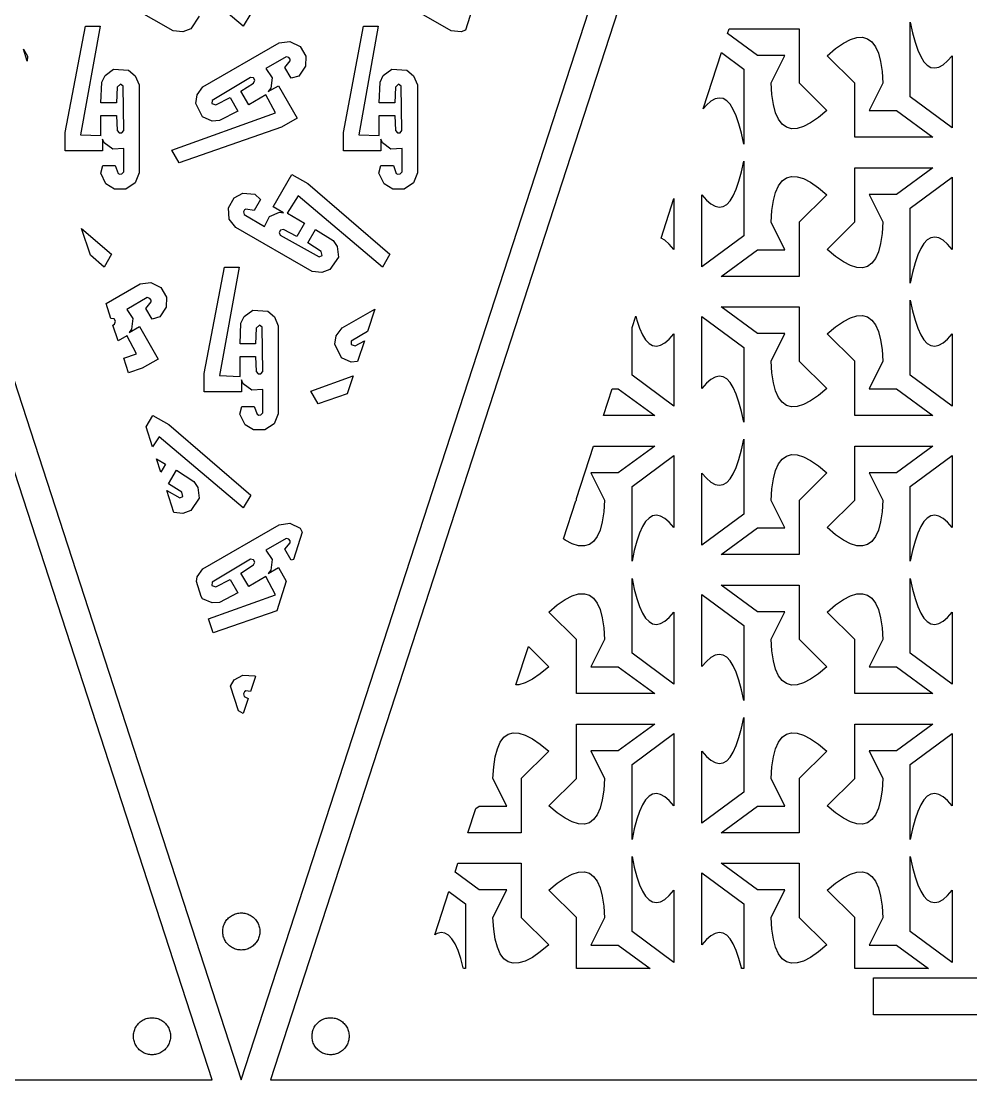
# Model space of a CAD drawing. Header units: metres. Extents: x 20 to 1108, y 20 to 485.
# Drawn here: x 696.5 to 798.9, y 253.8 to 368 of the extents above; entities that cross this region are included whole.
import ezdxf

# ---------------------------------------------------------------- set-up
doc = ezdxf.new("R2010")
doc.units = ezdxf.units.M

msp = doc.modelspace()

# ---------------------------------------------------------------- linework, layer by layer
for p, q in [((717.081, 253.826), (642.081, 484.652)), ((645.235, 484.652), (720.235, 253.826)), ((720.235, 253.826), (795.235, 484.652)), ((798.389, 484.652), (723.389, 253.826)), ((720.455, 367.464), (711.374, 375.148)), ((712.873, 366.971), (704.652, 371.717)), ((742.873, 366.971), (734.652, 371.717)), ((745.358, 369.98), (744.4, 367.031)), ((721.248, 368.837), (720.455, 367.464)), ((715.703, 368.528), (714.799, 367.179)), ((792.373, 359.835), (792.373, 367.904)), ((792.373, 367.904), (792.612, 366.753)), ((701.24, 355.989), (703.425, 367.456)), ((705.01, 367.456), (702.898, 355.75)), ((703.425, 367.456), (705.01, 367.456)), ((713.927, 366.859), (712.873, 366.971)), ((714.799, 367.179), (713.927, 366.859)), ((731.24, 355.989), (733.425, 367.456)), ((735.01, 367.456), (732.898, 355.75)), ((733.425, 367.456), (735.01, 367.456)), ((743.927, 366.859), (742.873, 366.971)), ((744.4, 367.031), (743.927, 366.859)), ((772.67, 366.661), (772.837, 367.177)), ((775.89, 364.301), (772.67, 366.661)), ((772.837, 367.177), (780.403, 367.177)), ((780.403, 367.177), (780.403, 361.337)), ((792.612, 366.753), (792.882, 365.734)), ((716.102, 360.899), (724.323, 365.645)), ((724.323, 365.645), (725.475, 365.811)), ((725.475, 365.811), (726.568, 365.271)), ((784.311, 365.035), (785.154, 365.616)), ((785.154, 365.616), (785.923, 366.013)), ((785.923, 366.013), (786.613, 366.226)), ((786.613, 366.226), (787.228, 366.255)), ((787.228, 366.255), (787.767, 366.101)), ((787.767, 366.101), (788.23, 365.762)), ((788.23, 365.762), (788.617, 365.241)), ((792.882, 365.734), (793.175, 364.871)), ((696.737, 364.979), (697.18, 364.211)), ((697.162, 363.672), (696.737, 364.979)), ((697.18, 364.211), (697.162, 363.672)), ((726.568, 365.271), (727.18, 364.211)), ((727.18, 364.211), (727.142, 363.134)), ((770.03, 358.538), (772, 364.602)), ((772, 364.602), (774.406, 362.818)), ((778.854, 364.301), (775.89, 364.301)), ((777.372, 361.338), (778.854, 364.301)), ((783.394, 364.274), (784.311, 365.035)), ((786.376, 361.316), (783.394, 364.274)), ((788.617, 365.241), (788.929, 364.534)), ((788.929, 364.534), (789.164, 363.646)), ((793.175, 364.871), (793.492, 364.168)), ((796.382, 363.701), (796.884, 364.266)), ((796.884, 364.266), (796.884, 356.491)), ((725.077, 364.159), (722.894, 362.9)), ((724.941, 363.006), (725.513, 363.701)), ((725.368, 364.081), (725.077, 364.159)), ((725.516, 363.901), (725.368, 364.081)), ((725.513, 363.701), (725.516, 363.901)), ((727.142, 363.134), (726.445, 362.077)), ((789.164, 363.646), (789.323, 362.571)), ((793.492, 364.168), (793.833, 363.624)), ((793.833, 363.624), (794.198, 363.239)), ((794.198, 363.239), (794.588, 363.012)), ((795.437, 363.038), (795.898, 363.29)), ((795.898, 363.29), (796.382, 363.701)), ((705.201, 361.426), (705.55, 362.122)), ((705.55, 362.122), (706.465, 362.809)), ((706.465, 362.809), (708.086, 362.7)), ((708.086, 362.7), (708.8, 362.106)), ((708.8, 362.106), (709.23, 361.138)), ((721.219, 361.93), (717.101, 359.457)), ((721.535, 361.874), (721.219, 361.93)), ((722.894, 362.9), (723.551, 361.903)), ((725.614, 361.839), (724.941, 363.006)), ((726.445, 362.077), (725.614, 361.839)), ((735.201, 361.426), (735.55, 362.122)), ((735.55, 362.122), (736.465, 362.809)), ((736.465, 362.809), (738.086, 362.7)), ((738.086, 362.7), (738.8, 362.106)), ((738.8, 362.106), (739.23, 361.138)), ((774.406, 362.818), (774.406, 354.748)), ((789.323, 362.571), (789.407, 361.315)), ((794.588, 363.012), (795, 362.946)), ((795, 362.946), (795.437, 363.038)), ((705.103, 359.181), (705.201, 361.426)), ((706.858, 360.887), (706.783, 359.181)), ((707.199, 361.194), (706.858, 360.887)), ((707.482, 360.992), (707.199, 361.194)), ((707.564, 356.191), (707.482, 360.992)), ((709.23, 361.138), (709.23, 351.645)), ((715.478, 360.041), (716.102, 360.899)), ((720.194, 360.435), (721.57, 361.316)), ((721.682, 361.619), (721.535, 361.874)), ((721.57, 361.316), (721.682, 361.619)), ((723.145, 360.399), (724.246, 361.033)), ((723.551, 361.903), (723.413, 360.754)), ((724.246, 361.033), (726.263, 357.539)), ((735.103, 359.181), (735.201, 361.426)), ((736.858, 360.887), (736.783, 359.181)), ((737.199, 361.194), (736.858, 360.887)), ((737.482, 360.992), (737.199, 361.194)), ((737.564, 356.191), (737.482, 360.992)), ((739.23, 361.138), (739.23, 351.645)), ((777.456, 360.081), (777.372, 361.338)), ((780.403, 361.337), (783.385, 358.379)), ((786.376, 355.476), (786.376, 361.316)), ((789.407, 361.315), (787.925, 358.352)), ((715.321, 359.126), (715.478, 360.041)), ((717.507, 358.97), (719.02, 359.758)), ((719.02, 359.758), (719.861, 358.305)), ((721.033, 358.981), (720.194, 360.435)), ((722.888, 360.056), (721.033, 358.981)), ((722.895, 360.065), (722.888, 360.056)), ((723.933, 358.109), (722.895, 360.065)), ((723.413, 360.754), (723.145, 360.399)), ((771.779, 359.706), (771.342, 359.614)), ((772.191, 359.641), (771.779, 359.706)), ((772.581, 359.413), (772.191, 359.641)), ((777.615, 359.007), (777.456, 360.081)), ((796.884, 356.491), (792.373, 359.835)), ((706.783, 359.181), (705.103, 359.181)), ((716.038, 357.668), (715.321, 359.126)), ((717.101, 359.457), (717.068, 359.111)), ((717.068, 359.111), (717.507, 358.97)), ((736.783, 359.181), (735.103, 359.181)), ((770.397, 358.951), (770.03, 358.538)), ((770.881, 359.362), (770.397, 358.951)), ((771.342, 359.614), (770.881, 359.362)), ((772.946, 359.028), (772.581, 359.413)), ((773.287, 358.484), (772.946, 359.028)), ((777.85, 358.118), (777.615, 359.007)), ((705.107, 355.683), (705.103, 357.825)), ((705.103, 357.825), (706.783, 357.825)), ((706.783, 357.825), (706.858, 356.194)), ((712.74, 354.084), (723.933, 358.109)), ((717.089, 357.22), (716.038, 357.668)), ((719.861, 358.305), (717.869, 357.267)), ((726.263, 357.539), (724.556, 356.554)), ((735.107, 355.683), (735.103, 357.825)), ((735.103, 357.825), (736.783, 357.825)), ((736.783, 357.825), (736.858, 356.194)), ((773.604, 357.781), (773.287, 358.484)), ((773.897, 356.919), (773.604, 357.781)), ((778.162, 357.411), (777.85, 358.118)), ((778.549, 356.891), (778.162, 357.411)), ((782.468, 357.617), (781.625, 357.036)), ((783.385, 358.379), (782.468, 357.617)), ((787.925, 358.352), (790.889, 358.352)), ((790.889, 358.352), (794.814, 355.476)), ((724.556, 356.554), (713.533, 352.711)), ((717.869, 357.267), (717.089, 357.22)), ((774.167, 355.9), (773.897, 356.919)), ((779.012, 356.552), (778.549, 356.891)), ((779.551, 356.398), (779.012, 356.552)), ((780.166, 356.427), (779.551, 356.398)), ((780.856, 356.64), (780.166, 356.427)), ((781.625, 357.036), (780.856, 356.64)), ((701.24, 354.018), (701.24, 355.989)), ((702.898, 355.75), (705.111, 355.671)), ((705.111, 355.671), (705.107, 355.683)), ((705.451, 354.877), (705.275, 355.287)), ((705.275, 355.287), (705.275, 354.018)), ((706.858, 356.194), (707.065, 355.944)), ((707.065, 355.944), (707.359, 355.944)), ((707.359, 355.944), (707.564, 356.191)), ((731.24, 354.018), (731.24, 355.989)), ((732.898, 355.75), (735.111, 355.671)), ((735.111, 355.671), (735.107, 355.683)), ((735.451, 354.877), (735.275, 355.287)), ((735.275, 355.287), (735.275, 354.018)), ((736.858, 356.194), (737.065, 355.944)), ((737.065, 355.944), (737.359, 355.944)), ((737.359, 355.944), (737.564, 356.191)), ((774.406, 354.748), (774.167, 355.9)), ((794.814, 355.476), (786.376, 355.476)), ((705.275, 354.018), (701.24, 354.018)), ((706.375, 354.185), (705.451, 354.877)), ((707.567, 354.254), (706.375, 354.185)), ((707.567, 351.735), (707.567, 354.254)), ((713.533, 352.711), (712.74, 354.084)), ((735.275, 354.018), (731.24, 354.018)), ((736.375, 354.185), (735.451, 354.877)), ((737.567, 354.254), (736.375, 354.185)), ((737.567, 351.735), (737.567, 354.254)), ((774.167, 351.753), (774.406, 352.903)), ((774.406, 352.903), (774.406, 344.835)), ((705.081, 351.591), (705.29, 352.43)), ((705.29, 352.43), (706.636, 352.43)), ((706.636, 352.43), (706.952, 351.585)), ((707.354, 351.522), (707.567, 351.735)), ((709.23, 351.645), (708.798, 350.563)), ((735.081, 351.591), (735.29, 352.43)), ((735.29, 352.43), (736.636, 352.43)), ((736.636, 352.43), (736.952, 351.585)), ((737.354, 351.522), (737.567, 351.735)), ((739.23, 351.645), (738.798, 350.563)), ((773.897, 350.733), (774.167, 351.753)), ((786.376, 346.338), (786.376, 352.177)), ((786.376, 352.177), (794.814, 352.177)), ((794.814, 352.177), (790.889, 349.302)), ((705.646, 350.458), (705.081, 351.591)), ((706.952, 351.585), (707.124, 351.483)), ((707.124, 351.483), (707.354, 351.522)), ((708.798, 350.563), (707.784, 349.888)), ((723.684, 347.974), (725.702, 351.468)), ((725.702, 351.468), (727.409, 350.483)), ((735.646, 350.458), (735.081, 351.591)), ((736.952, 351.585), (737.124, 351.483)), ((737.124, 351.483), (737.354, 351.522)), ((738.798, 350.563), (737.784, 349.888)), ((773.604, 349.871), (773.897, 350.733)), ((778.162, 350.241), (778.549, 350.763)), ((778.549, 350.763), (779.012, 351.101)), ((779.012, 351.101), (779.551, 351.255)), ((779.551, 351.255), (780.166, 351.226)), ((780.166, 351.226), (780.856, 351.013)), ((780.856, 351.013), (781.625, 350.616)), ((781.625, 350.616), (782.468, 350.035)), ((792.373, 347.818), (796.884, 351.161)), ((796.884, 351.161), (796.884, 343.388)), ((706.559, 349.888), (705.646, 350.458)), ((707.784, 349.888), (706.559, 349.888)), ((719.466, 348.927), (720.416, 349.432)), ((720.416, 349.432), (721.679, 349.356)), ((727.409, 350.483), (736.248, 342.857)), ((736.559, 349.888), (735.646, 350.458)), ((737.784, 349.888), (736.559, 349.888)), ((773.287, 349.168), (773.604, 349.871)), ((777.615, 348.646), (777.85, 349.535)), ((777.85, 349.535), (778.162, 350.241)), ((782.468, 350.035), (783.385, 349.273)), ((718.853, 347.866), (719.466, 348.927)), ((722.301, 348.754), (721.629, 347.589)), ((721.679, 349.356), (722.301, 348.754)), ((726.374, 349.166), (725.198, 347.288)), ((735.455, 341.484), (726.374, 349.166)), ((765.495, 344.582), (766.884, 348.854)), ((766.884, 348.854), (766.884, 343.388)), ((769.895, 349.265), (770.397, 348.702)), ((769.895, 341.491), (769.895, 349.265)), ((770.397, 348.702), (770.881, 348.29)), ((770.881, 348.29), (771.342, 348.039)), ((772.191, 348.013), (772.581, 348.238)), ((772.581, 348.238), (772.946, 348.624)), ((772.946, 348.624), (773.287, 349.168)), ((777.456, 347.571), (777.615, 348.646)), ((783.385, 349.273), (780.403, 346.315)), ((790.889, 349.302), (787.925, 349.302)), ((787.925, 349.302), (789.407, 346.339)), ((718.932, 346.651), (718.853, 347.866)), ((720.565, 347.641), (720.483, 347.42)), ((720.483, 347.42), (720.561, 347.13)), ((720.561, 347.13), (722.745, 345.87)), ((720.74, 347.737), (720.565, 347.641)), ((721.629, 347.589), (720.74, 347.737)), ((723.279, 346.938), (724.341, 347.391)), ((724.785, 347.338), (723.684, 347.974)), ((724.341, 347.391), (724.785, 347.338)), ((725.198, 347.288), (725.211, 347.286)), ((725.211, 347.286), (727.068, 346.219)), ((771.342, 348.039), (771.779, 347.945)), ((771.779, 347.945), (772.191, 348.013)), ((777.372, 346.314), (777.456, 347.571)), ((792.373, 339.749), (792.373, 347.818)), ((719.652, 345.736), (718.932, 346.651)), ((722.745, 345.87), (723.279, 346.938)), ((727.068, 346.219), (726.228, 344.764)), ((778.854, 343.351), (777.372, 346.314)), ((780.403, 346.315), (780.403, 340.476)), ((783.394, 343.38), (786.376, 346.338)), ((789.407, 346.339), (789.323, 345.081)), ((703.961, 342.748), (703.02, 345.642)), ((703.02, 345.642), (706.248, 342.857)), ((727.873, 340.989), (719.652, 345.736)), ((724.459, 345.46), (724.311, 345.205)), ((724.311, 345.205), (724.422, 344.904)), ((724.422, 344.904), (728.621, 342.574)), ((724.778, 345.516), (724.459, 345.46)), ((726.228, 344.764), (724.778, 345.516)), ((727.402, 344.086), (728.241, 345.539)), ((728.241, 345.539), (730.136, 344.333)), ((774.406, 344.835), (769.895, 341.491)), ((789.323, 345.081), (789.164, 344.007)), ((728.842, 343.169), (727.402, 344.086)), ((730.136, 344.333), (730.566, 343.685)), ((730.566, 343.685), (730.703, 342.547)), ((765.898, 344.362), (765.495, 344.582)), ((766.382, 343.95), (765.898, 344.362)), ((766.884, 343.388), (766.382, 343.95)), ((789.164, 344.007), (788.929, 343.117)), ((793.833, 344.028), (793.492, 343.484)), ((794.198, 344.414), (793.833, 344.028)), ((794.588, 344.64), (794.198, 344.414)), ((795, 344.707), (794.588, 344.64)), ((795.437, 344.613), (795, 344.707)), ((795.898, 344.362), (795.437, 344.613)), ((796.382, 343.95), (795.898, 344.362)), ((796.884, 343.388), (796.382, 343.95)), ((705.455, 341.484), (703.961, 342.748)), ((706.248, 342.857), (705.455, 341.484)), ((728.621, 342.574), (728.939, 342.719)), ((728.939, 342.719), (728.842, 343.169)), ((730.703, 342.547), (729.799, 341.197)), ((736.248, 342.857), (735.455, 341.484)), ((771.965, 340.476), (775.89, 343.351)), ((775.89, 343.351), (778.854, 343.351)), ((784.311, 342.617), (783.394, 343.38)), ((785.154, 342.036), (784.311, 342.617)), ((788.929, 343.117), (788.617, 342.411)), ((793.175, 342.781), (792.882, 341.92)), ((793.492, 343.484), (793.175, 342.781)), ((716.24, 330.009), (718.425, 341.476)), ((720.01, 341.476), (717.898, 329.77)), ((718.425, 341.476), (720.01, 341.476)), ((785.923, 341.64), (785.154, 342.036)), ((786.613, 341.427), (785.923, 341.64)), ((787.228, 341.398), (786.613, 341.427)), ((787.767, 341.552), (787.228, 341.398)), ((788.23, 341.89), (787.767, 341.552)), ((788.617, 342.411), (788.23, 341.89)), ((792.882, 341.92), (792.612, 340.9)), ((728.927, 340.877), (727.873, 340.989)), ((729.799, 341.197), (728.927, 340.877)), ((780.403, 340.476), (771.965, 340.476)), ((792.612, 340.9), (792.373, 339.749)), ((705.651, 337.543), (709.323, 339.663)), ((709.323, 339.663), (710.475, 339.83)), ((710.475, 339.83), (711.568, 339.289)), ((711.568, 339.289), (712.18, 338.231)), ((710.077, 338.179), (707.894, 336.918)), ((710.368, 338.101), (710.077, 338.179)), ((710.516, 337.919), (710.368, 338.101)), ((712.18, 338.231), (712.142, 337.153)), ((706.177, 335.924), (705.651, 337.543)), ((707.894, 336.918), (708.551, 335.922)), ((709.941, 337.026), (710.513, 337.721)), ((710.614, 335.86), (709.941, 337.026)), ((710.513, 337.721), (710.516, 337.919)), ((712.142, 337.153), (711.445, 336.097)), ((720.55, 336.142), (721.465, 336.827)), ((721.465, 336.827), (723.086, 336.72)), ((731.102, 334.917), (734.627, 336.952)), ((734.627, 336.952), (733.836, 334.518)), ((775.89, 334.302), (771.965, 337.177)), ((771.965, 337.177), (780.403, 337.177)), ((780.403, 337.177), (780.403, 331.338)), ((792.373, 329.835), (792.373, 337.904)), ((792.373, 337.904), (792.612, 336.753)), ((706.219, 335.948), (706.177, 335.924)), ((706.535, 335.894), (706.219, 335.948)), ((706.682, 335.639), (706.535, 335.894)), ((708.551, 335.922), (708.413, 334.774)), ((711.445, 336.097), (710.614, 335.86)), ((720.201, 335.444), (720.55, 336.142)), ((723.086, 336.72), (723.8, 336.124)), ((723.8, 336.124), (724.23, 335.156)), ((762.373, 334.971), (762.764, 336.177)), ((762.764, 336.177), (762.882, 335.734)), ((762.882, 335.734), (763.175, 334.871)), ((769.895, 328.388), (769.895, 336.161)), ((769.895, 336.161), (774.406, 332.818)), ((785.154, 335.616), (785.923, 336.013)), ((785.923, 336.013), (786.613, 336.226)), ((786.613, 336.226), (787.228, 336.255)), ((787.228, 336.255), (787.767, 336.101)), ((787.767, 336.101), (788.23, 335.763)), ((788.23, 335.763), (788.617, 335.241)), ((792.612, 336.753), (792.882, 335.734)), ((792.882, 335.734), (793.175, 334.871)), ((706.403, 335.229), (706.57, 335.334)), ((706.954, 333.533), (706.403, 335.229)), ((706.57, 335.334), (706.682, 335.639)), ((708.145, 334.417), (709.246, 335.053)), ((708.413, 334.774), (708.145, 334.417)), ((709.246, 335.053), (711.263, 331.559)), ((720.103, 333.199), (720.201, 335.444)), ((721.858, 334.905), (721.783, 333.199)), ((722.199, 335.214), (721.858, 334.905)), ((722.482, 335.012), (722.199, 335.214)), ((722.564, 330.209), (722.482, 335.012)), ((724.23, 335.156), (724.23, 325.663)), ((730.478, 334.061), (731.102, 334.917)), ((733.836, 334.518), (732.101, 333.477)), ((762.373, 329.835), (762.373, 334.971)), ((763.175, 334.871), (763.492, 334.168)), ((783.394, 334.273), (784.311, 335.035)), ((784.311, 335.035), (785.154, 335.616)), ((788.617, 335.241), (788.929, 334.535)), ((788.929, 334.535), (789.164, 333.645)), ((793.175, 334.871), (793.492, 334.168)), ((707.888, 334.074), (706.954, 333.533)), ((707.895, 334.083), (707.888, 334.074)), ((708.933, 332.127), (707.895, 334.083)), ((730.32, 333.146), (730.478, 334.061)), ((732.101, 333.477), (732.068, 333.129)), ((732.507, 332.988), (733.509, 333.51)), ((733.509, 333.51), (732.784, 331.28)), ((763.492, 334.168), (763.833, 333.624)), ((763.833, 333.624), (764.198, 333.238)), ((765.898, 333.29), (766.382, 333.701)), ((766.382, 333.701), (766.884, 334.265)), ((766.884, 334.265), (766.884, 326.491)), ((778.854, 334.302), (775.89, 334.302)), ((777.372, 331.339), (778.854, 334.302)), ((786.376, 331.315), (783.394, 334.273)), ((789.164, 333.645), (789.323, 332.571)), ((793.492, 334.168), (793.833, 333.624)), ((793.833, 333.624), (794.198, 333.238)), ((795.898, 333.29), (796.382, 333.701)), ((796.382, 333.701), (796.884, 334.265)), ((796.884, 334.265), (796.884, 326.491)), ((721.783, 333.199), (720.103, 333.199)), ((731.038, 331.688), (730.32, 333.146)), ((732.068, 333.129), (732.507, 332.988)), ((764.198, 333.238), (764.588, 333.013)), ((764.588, 333.013), (765, 332.945)), ((765, 332.945), (765.437, 333.039)), ((765.437, 333.039), (765.898, 333.29)), ((774.406, 332.818), (774.406, 324.748)), ((789.323, 332.571), (789.407, 331.314)), ((794.198, 333.238), (794.588, 333.013)), ((794.588, 333.013), (795, 332.945)), ((795, 332.945), (795.437, 333.039)), ((795.437, 333.039), (795.898, 333.29)), ((707.57, 331.638), (708.933, 332.127)), ((708.083, 330.06), (707.57, 331.638)), ((711.263, 331.559), (709.555, 330.572)), ((720.107, 329.701), (720.103, 331.845)), ((720.103, 331.845), (721.783, 331.845)), ((721.783, 331.845), (721.858, 330.212)), ((732.089, 331.238), (731.038, 331.688)), ((732.784, 331.28), (732.089, 331.238)), ((777.456, 330.081), (777.372, 331.339)), ((780.403, 331.338), (783.385, 328.38)), ((786.376, 325.476), (786.376, 331.315)), ((789.407, 331.314), (787.925, 328.351)), ((709.555, 330.572), (708.083, 330.06)), ((716.24, 328.036), (716.24, 330.009)), ((721.858, 330.212), (722.065, 329.963)), ((722.065, 329.963), (722.359, 329.963)), ((722.359, 329.963), (722.564, 330.209)), ((777.615, 329.008), (777.456, 330.081)), ((717.898, 329.77), (720.111, 329.691)), ((720.111, 329.691), (720.107, 329.701)), ((720.451, 328.897), (720.275, 329.308)), ((720.275, 329.308), (720.275, 328.036)), ((721.375, 328.203), (720.451, 328.897)), ((727.74, 328.105), (732.282, 329.736)), ((732.282, 329.736), (731.66, 327.82)), ((766.884, 326.491), (762.373, 329.835)), ((770.397, 328.951), (769.895, 328.388)), ((770.881, 329.362), (770.397, 328.951)), ((771.342, 329.613), (770.881, 329.362)), ((771.779, 329.707), (771.342, 329.613)), ((772.191, 329.64), (771.779, 329.707)), ((772.581, 329.414), (772.191, 329.64)), ((772.946, 329.028), (772.581, 329.414)), ((773.287, 328.484), (772.946, 329.028)), ((777.85, 328.117), (777.615, 329.008)), ((796.884, 326.491), (792.373, 329.835)), ((720.275, 328.036), (716.24, 328.036)), ((722.567, 328.274), (721.375, 328.203)), ((722.567, 325.753), (722.567, 328.274)), ((728.533, 326.731), (727.74, 328.105)), ((731.66, 327.82), (728.533, 326.731)), ((759.287, 325.476), (760.222, 328.351)), ((760.222, 328.351), (760.889, 328.351)), ((760.889, 328.351), (764.814, 325.476)), ((773.604, 327.781), (773.287, 328.484)), ((773.897, 326.919), (773.604, 327.781)), ((778.162, 327.411), (777.85, 328.117)), ((783.385, 328.38), (782.468, 327.617)), ((787.925, 328.351), (790.889, 328.351)), ((790.889, 328.351), (794.814, 325.476)), ((774.167, 325.9), (773.897, 326.919)), ((778.549, 326.89), (778.162, 327.411)), ((779.012, 326.552), (778.549, 326.89)), ((779.551, 326.398), (779.012, 326.552)), ((780.856, 326.64), (780.166, 326.427)), ((781.625, 327.036), (780.856, 326.64)), ((782.468, 327.617), (781.625, 327.036)), ((709.977, 324.231), (710.702, 325.487)), ((710.702, 325.487), (712.409, 324.501)), ((720.081, 325.611), (720.29, 326.448)), ((720.646, 324.478), (720.081, 325.611)), ((720.29, 326.448), (721.636, 326.448)), ((721.636, 326.448), (721.952, 325.606)), ((721.952, 325.606), (722.124, 325.502)), ((722.124, 325.502), (722.354, 325.541)), ((722.354, 325.541), (722.567, 325.753)), ((724.23, 325.663), (723.798, 324.582)), ((764.814, 325.476), (759.287, 325.476)), ((774.406, 324.748), (774.167, 325.9)), ((780.166, 326.427), (779.551, 326.398)), ((794.814, 325.476), (786.376, 325.476)), ((712.409, 324.501), (721.248, 316.876)), ((721.559, 323.906), (720.646, 324.478)), ((723.798, 324.582), (722.784, 323.906)), ((710.677, 322.073), (709.977, 324.231)), ((711.374, 323.186), (710.677, 322.073)), ((720.455, 315.502), (711.374, 323.186)), ((722.784, 323.906), (721.559, 323.906)), ((756.376, 316.514), (758.216, 322.177)), ((758.216, 322.177), (764.814, 322.177)), ((764.814, 322.177), (760.889, 319.302)), ((774.167, 321.753), (774.406, 322.903)), ((774.406, 322.903), (774.406, 314.835)), ((786.376, 316.338), (786.376, 322.177)), ((786.376, 322.177), (794.814, 322.177)), ((794.814, 322.177), (790.889, 319.302)), ((762.373, 317.818), (766.884, 321.161)), ((766.884, 321.161), (766.884, 313.388)), ((773.897, 320.733), (774.167, 321.753)), ((778.549, 320.763), (779.012, 321.101)), ((779.012, 321.101), (779.551, 321.255)), ((779.551, 321.255), (780.166, 321.226)), ((780.166, 321.226), (780.856, 321.013)), ((780.856, 321.013), (781.625, 320.616)), ((792.373, 317.818), (796.884, 321.161)), ((796.884, 321.161), (796.884, 313.388)), ((711.092, 320.8), (712.068, 320.237)), ((711.56, 319.358), (711.092, 320.8)), ((712.068, 320.237), (711.56, 319.358)), ((773.287, 319.168), (773.604, 319.871)), ((773.604, 319.871), (773.897, 320.733)), ((777.85, 319.535), (778.162, 320.241)), ((778.162, 320.241), (778.549, 320.763)), ((781.625, 320.616), (782.468, 320.035)), ((782.468, 320.035), (783.385, 319.273)), ((712.402, 318.107), (713.241, 319.559)), ((713.241, 319.559), (715.136, 318.353)), ((760.889, 319.302), (757.925, 319.302)), ((757.925, 319.302), (759.407, 316.339)), ((769.895, 319.265), (770.397, 318.702)), ((769.895, 311.491), (769.895, 319.265)), ((770.397, 318.702), (770.881, 318.29)), ((772.581, 318.238), (772.946, 318.624)), ((772.946, 318.624), (773.287, 319.168)), ((777.456, 317.571), (777.615, 318.646)), ((777.615, 318.646), (777.85, 319.535)), ((783.385, 319.273), (780.403, 316.315)), ((790.889, 319.302), (787.925, 319.302)), ((787.925, 319.302), (789.407, 316.339)), ((713.842, 317.189), (712.402, 318.107)), ((715.136, 318.353), (715.566, 317.703)), ((715.566, 317.703), (715.703, 316.567)), ((762.373, 309.749), (762.373, 317.818)), ((770.881, 318.29), (771.342, 318.039)), ((771.342, 318.039), (771.779, 317.945)), ((771.779, 317.945), (772.191, 318.013)), ((772.191, 318.013), (772.581, 318.238)), ((777.372, 316.314), (777.456, 317.571)), ((792.373, 309.749), (792.373, 317.818)), ((712.977, 314.997), (712.203, 317.38)), ((712.203, 317.38), (713.621, 316.594)), ((713.621, 316.594), (713.939, 316.737)), ((713.939, 316.737), (713.842, 317.189)), ((715.703, 316.567), (714.799, 315.217)), ((721.248, 316.876), (720.455, 315.502)), ((754.964, 312.168), (756.291, 316.254)), ((756.291, 316.254), (756.376, 316.338)), ((756.376, 316.338), (756.376, 316.514)), ((759.407, 316.339), (759.323, 315.081)), ((778.854, 313.351), (777.372, 316.314)), ((780.403, 316.315), (780.403, 310.476)), ((783.394, 313.38), (786.376, 316.338)), ((789.407, 316.339), (789.323, 315.081)), ((714.799, 315.217), (713.927, 314.897)), ((713.927, 314.897), (712.977, 314.997)), ((759.164, 314.007), (758.929, 313.117)), ((759.323, 315.081), (759.164, 314.007)), ((763.833, 314.028), (763.492, 313.484)), ((764.198, 314.414), (763.833, 314.028)), ((764.588, 314.64), (764.198, 314.414)), ((765, 314.707), (764.588, 314.64)), ((765.437, 314.613), (765, 314.707)), ((765.898, 314.362), (765.437, 314.613)), ((766.382, 313.95), (765.898, 314.362)), ((774.406, 314.835), (769.895, 311.491)), ((789.164, 314.007), (788.929, 313.117)), ((789.323, 315.081), (789.164, 314.007)), ((793.833, 314.028), (793.492, 313.484)), ((794.198, 314.414), (793.833, 314.028)), ((794.588, 314.64), (794.198, 314.414)), ((795, 314.707), (794.588, 314.64)), ((795.437, 314.613), (795, 314.707)), ((795.898, 314.362), (795.437, 314.613)), ((796.382, 313.95), (795.898, 314.362)), ((716.102, 308.938), (724.323, 313.684)), ((724.323, 313.684), (725.475, 313.85)), ((725.475, 313.85), (726.568, 313.31)), ((726.809, 312.892), (725.852, 309.946)), ((726.568, 313.31), (726.809, 312.892)), ((758.929, 313.117), (758.617, 312.411)), ((763.492, 313.484), (763.175, 312.781)), ((766.884, 313.388), (766.382, 313.95)), ((771.965, 310.476), (775.89, 313.351)), ((775.89, 313.351), (778.854, 313.351)), ((784.311, 312.617), (783.394, 313.38)), ((788.929, 313.117), (788.617, 312.411)), ((793.492, 313.484), (793.175, 312.781)), ((796.884, 313.388), (796.382, 313.95)), ((725.077, 312.197), (722.894, 310.938)), ((724.941, 311.044), (725.513, 311.739)), ((725.368, 312.119), (725.077, 312.197)), ((725.516, 311.94), (725.368, 312.119)), ((725.513, 311.739), (725.516, 311.94)), ((755.154, 312.036), (754.964, 312.168)), ((755.923, 311.64), (755.154, 312.036)), ((758.23, 311.89), (757.767, 311.552)), ((758.617, 312.411), (758.23, 311.89)), ((762.882, 311.92), (762.612, 310.9)), ((763.175, 312.781), (762.882, 311.92)), ((785.154, 312.036), (784.311, 312.617)), ((785.923, 311.64), (785.154, 312.036)), ((788.23, 311.89), (787.767, 311.552)), ((788.617, 312.411), (788.23, 311.89)), ((792.882, 311.92), (792.612, 310.9)), ((793.175, 312.781), (792.882, 311.92)), ((722.894, 310.938), (723.551, 309.942)), ((725.614, 309.878), (724.941, 311.044)), ((756.613, 311.427), (755.923, 311.64)), ((757.228, 311.398), (756.613, 311.427)), ((757.767, 311.552), (757.228, 311.398)), ((762.612, 310.9), (762.373, 309.749)), ((786.613, 311.427), (785.923, 311.64)), ((787.228, 311.398), (786.613, 311.427)), ((787.767, 311.552), (787.228, 311.398)), ((792.612, 310.9), (792.373, 309.749)), ((721.219, 309.968), (717.101, 307.495)), ((721.535, 309.912), (721.219, 309.968)), ((721.682, 309.657), (721.535, 309.912)), ((721.57, 309.355), (721.682, 309.657)), ((723.551, 309.942), (723.413, 308.792)), ((725.852, 309.946), (725.614, 309.878)), ((780.403, 310.476), (771.965, 310.476)), ((715.478, 308.079), (716.102, 308.938)), ((720.194, 308.473), (721.57, 309.355)), ((721.033, 307.019), (720.194, 308.473)), ((723.145, 308.437), (724.246, 309.072)), ((723.413, 308.792), (723.145, 308.437)), ((724.246, 309.072), (725.092, 307.607)), ((715.39, 307.569), (715.478, 308.079)), ((715.914, 305.958), (715.39, 307.569)), ((717.101, 307.495), (717.068, 307.149)), ((717.068, 307.149), (717.507, 307.008)), ((717.507, 307.008), (719.02, 307.795)), ((719.02, 307.795), (719.861, 306.343)), ((722.888, 308.094), (721.033, 307.019)), ((722.895, 308.103), (722.888, 308.094)), ((723.933, 306.147), (722.895, 308.103)), ((725.092, 307.607), (724.055, 304.417)), ((762.373, 299.835), (762.373, 307.904)), ((762.373, 307.904), (762.612, 306.753)), ((775.89, 304.302), (771.965, 307.177)), ((771.965, 307.177), (780.403, 307.177)), ((780.403, 307.177), (780.403, 301.338)), ((792.373, 299.835), (792.373, 307.904)), ((792.373, 307.904), (792.612, 306.753)), ((716.698, 303.545), (723.933, 306.147)), ((719.861, 306.343), (717.869, 305.305)), ((755.154, 305.616), (755.923, 306.013)), ((755.923, 306.013), (756.613, 306.226)), ((756.613, 306.226), (757.228, 306.255)), ((757.228, 306.255), (757.767, 306.101)), ((757.767, 306.101), (758.23, 305.763)), ((762.612, 306.753), (762.882, 305.734)), ((769.895, 298.388), (769.895, 306.161)), ((769.895, 306.161), (774.406, 302.818)), ((785.154, 305.616), (785.923, 306.013)), ((785.923, 306.013), (786.613, 306.226)), ((786.613, 306.226), (787.228, 306.255)), ((787.228, 306.255), (787.767, 306.101)), ((787.767, 306.101), (788.23, 305.763)), ((792.612, 306.753), (792.882, 305.734)), ((716.038, 305.706), (715.914, 305.958)), ((717.089, 305.258), (716.038, 305.706)), ((717.869, 305.305), (717.089, 305.258)), ((753.394, 304.273), (754.311, 305.035)), ((754.311, 305.035), (755.154, 305.616)), ((758.23, 305.763), (758.617, 305.241)), ((758.617, 305.241), (758.929, 304.535)), ((762.882, 305.734), (763.175, 304.871)), ((763.175, 304.871), (763.492, 304.168)), ((783.394, 304.273), (784.311, 305.035)), ((784.311, 305.035), (785.154, 305.616)), ((788.23, 305.763), (788.617, 305.241)), ((788.617, 305.241), (788.929, 304.535)), ((792.882, 305.734), (793.175, 304.871)), ((793.175, 304.871), (793.492, 304.168)), ((724.055, 304.417), (717.192, 302.026)), ((756.376, 301.315), (753.394, 304.273)), ((758.929, 304.535), (759.164, 303.645)), ((763.492, 304.168), (763.833, 303.624)), ((765.898, 303.29), (766.382, 303.701)), ((766.382, 303.701), (766.884, 304.265)), ((766.884, 304.265), (766.884, 296.491)), ((778.854, 304.302), (775.89, 304.302)), ((777.372, 301.339), (778.854, 304.302)), ((786.376, 301.315), (783.394, 304.273)), ((788.929, 304.535), (789.164, 303.645)), ((793.492, 304.168), (793.833, 303.624)), ((795.898, 303.29), (796.382, 303.701)), ((796.382, 303.701), (796.884, 304.265)), ((796.884, 304.265), (796.884, 296.491)), ((717.192, 302.026), (716.698, 303.545)), ((759.164, 303.645), (759.323, 302.571)), ((759.323, 302.571), (759.407, 301.314)), ((763.833, 303.624), (764.198, 303.238)), ((764.198, 303.238), (764.588, 303.013)), ((764.588, 303.013), (765, 302.945)), ((765, 302.945), (765.437, 303.039)), ((765.437, 303.039), (765.898, 303.29)), ((774.406, 302.818), (774.406, 294.748)), ((789.164, 303.645), (789.323, 302.571)), ((789.323, 302.571), (789.407, 301.314)), ((793.833, 303.624), (794.198, 303.238)), ((794.198, 303.238), (794.588, 303.013)), ((794.588, 303.013), (795, 302.945)), ((795, 302.945), (795.437, 303.039)), ((795.437, 303.039), (795.898, 303.29)), ((749.844, 296.411), (751.19, 300.557)), ((751.19, 300.557), (753.385, 298.38)), ((756.376, 295.476), (756.376, 301.315)), ((759.407, 301.314), (757.925, 298.351)), ((777.456, 300.081), (777.372, 301.339)), ((780.403, 301.338), (783.385, 298.38)), ((786.376, 295.476), (786.376, 301.315)), ((789.407, 301.314), (787.925, 298.351)), ((766.884, 296.491), (762.373, 299.835)), ((770.881, 299.362), (770.397, 298.951)), ((771.342, 299.613), (770.881, 299.362)), ((771.779, 299.707), (771.342, 299.613)), ((772.191, 299.64), (771.779, 299.707)), ((772.581, 299.414), (772.191, 299.64)), ((772.946, 299.028), (772.581, 299.414)), ((777.615, 299.008), (777.456, 300.081)), ((796.884, 296.491), (792.373, 299.835)), ((753.385, 298.38), (752.468, 297.617)), ((757.925, 298.351), (760.889, 298.351)), ((760.889, 298.351), (764.814, 295.476)), ((770.397, 298.951), (769.895, 298.388)), ((773.287, 298.484), (772.946, 299.028)), ((773.604, 297.781), (773.287, 298.484)), ((777.85, 298.117), (777.615, 299.008)), ((778.162, 297.411), (777.85, 298.117)), ((783.385, 298.38), (782.468, 297.617)), ((787.925, 298.351), (790.889, 298.351)), ((790.889, 298.351), (794.814, 295.476)), ((719.063, 296.268), (719.466, 296.964)), ((719.466, 296.964), (720.416, 297.471)), ((720.416, 297.471), (721.679, 297.394)), ((721.751, 297.324), (721.221, 295.695)), ((721.679, 297.394), (721.751, 297.324)), ((751.625, 297.036), (750.856, 296.64)), ((752.468, 297.617), (751.625, 297.036)), ((773.897, 296.919), (773.604, 297.781)), ((774.167, 295.9), (773.897, 296.919)), ((778.549, 296.89), (778.162, 297.411)), ((779.012, 296.552), (778.549, 296.89)), ((781.625, 297.036), (780.856, 296.64)), ((782.468, 297.617), (781.625, 297.036)), ((719.924, 293.616), (719.063, 296.268)), ((720.74, 295.776), (720.565, 295.679)), ((721.221, 295.695), (720.74, 295.776)), ((750.166, 296.427), (749.844, 296.411)), ((750.856, 296.64), (750.166, 296.427)), ((774.406, 294.748), (774.167, 295.9)), ((779.551, 296.398), (779.012, 296.552)), ((780.166, 296.427), (779.551, 296.398)), ((780.856, 296.64), (780.166, 296.427)), ((720.973, 294.932), (720.448, 293.315)), ((720.565, 295.679), (720.483, 295.459)), ((720.483, 295.459), (720.561, 295.168)), ((720.561, 295.168), (720.973, 294.932)), ((764.814, 295.476), (756.376, 295.476)), ((794.814, 295.476), (786.376, 295.476)), ((720.448, 293.315), (719.924, 293.616)), ((774.167, 291.753), (774.406, 292.903)), ((774.406, 292.903), (774.406, 284.835)), ((749.012, 291.101), (749.551, 291.255)), ((749.551, 291.255), (750.166, 291.226)), ((750.166, 291.226), (750.856, 291.013)), ((756.376, 286.338), (756.376, 292.177)), ((756.376, 292.177), (764.814, 292.177)), ((764.814, 292.177), (760.889, 289.302)), ((762.373, 287.818), (766.884, 291.161)), ((766.884, 291.161), (766.884, 283.388)), ((773.897, 290.733), (774.167, 291.753)), ((779.012, 291.101), (779.551, 291.255)), ((779.551, 291.255), (780.166, 291.226)), ((780.166, 291.226), (780.856, 291.013)), ((786.376, 286.338), (786.376, 292.177)), ((786.376, 292.177), (794.814, 292.177)), ((794.814, 292.177), (790.889, 289.302)), ((792.373, 287.818), (796.884, 291.161)), ((796.884, 291.161), (796.884, 283.388)), ((747.85, 289.535), (748.162, 290.241)), ((748.162, 290.241), (748.549, 290.763)), ((748.549, 290.763), (749.012, 291.101)), ((750.856, 291.013), (751.625, 290.616)), ((751.625, 290.616), (752.468, 290.035)), ((752.468, 290.035), (753.385, 289.273)), ((773.604, 289.871), (773.897, 290.733)), ((777.85, 289.535), (778.162, 290.241)), ((778.162, 290.241), (778.549, 290.763)), ((778.549, 290.763), (779.012, 291.101)), ((780.856, 291.013), (781.625, 290.616)), ((781.625, 290.616), (782.468, 290.035)), ((782.468, 290.035), (783.385, 289.273)), ((747.615, 288.646), (747.85, 289.535)), ((753.385, 289.273), (750.403, 286.315)), ((760.889, 289.302), (757.925, 289.302)), ((757.925, 289.302), (759.407, 286.339)), ((769.895, 289.265), (770.397, 288.702)), ((769.895, 281.491), (769.895, 289.265)), ((772.946, 288.624), (773.287, 289.168)), ((773.287, 289.168), (773.604, 289.871)), ((777.615, 288.646), (777.85, 289.535)), ((783.385, 289.273), (780.403, 286.315)), ((790.889, 289.302), (787.925, 289.302)), ((787.925, 289.302), (789.407, 286.339)), ((747.456, 287.571), (747.615, 288.646)), ((762.373, 279.749), (762.373, 287.818)), ((770.397, 288.702), (770.881, 288.29)), ((770.881, 288.29), (771.342, 288.039)), ((771.342, 288.039), (771.779, 287.945)), ((771.779, 287.945), (772.191, 288.013)), ((772.191, 288.013), (772.581, 288.238)), ((772.581, 288.238), (772.946, 288.624)), ((777.456, 287.571), (777.615, 288.646)), ((792.373, 279.749), (792.373, 287.818)), ((747.372, 286.314), (747.456, 287.571)), ((777.372, 286.314), (777.456, 287.571)), ((748.854, 283.351), (747.372, 286.314)), ((750.403, 286.315), (750.403, 280.476)), ((753.394, 283.38), (756.376, 286.338)), ((759.407, 286.339), (759.323, 285.081)), ((778.854, 283.351), (777.372, 286.314)), ((780.403, 286.315), (780.403, 280.476)), ((783.394, 283.38), (786.376, 286.338)), ((789.407, 286.339), (789.323, 285.081)), ((759.323, 285.081), (759.164, 284.007)), ((764.198, 284.414), (763.833, 284.028)), ((764.588, 284.64), (764.198, 284.414)), ((765, 284.707), (764.588, 284.64)), ((765.437, 284.613), (765, 284.707)), ((765.898, 284.362), (765.437, 284.613)), ((766.382, 283.95), (765.898, 284.362)), ((774.406, 284.835), (769.895, 281.491)), ((789.323, 285.081), (789.164, 284.007)), ((794.198, 284.414), (793.833, 284.028)), ((794.588, 284.64), (794.198, 284.414)), ((795, 284.707), (794.588, 284.64)), ((795.437, 284.613), (795, 284.707)), ((795.898, 284.362), (795.437, 284.613)), ((796.382, 283.95), (795.898, 284.362)), ((745.51, 283.072), (745.89, 283.351)), ((745.89, 283.351), (748.854, 283.351)), ((754.311, 282.617), (753.394, 283.38)), ((759.164, 284.007), (758.929, 283.117)), ((763.492, 283.484), (763.175, 282.781)), ((763.833, 284.028), (763.492, 283.484)), ((766.884, 283.388), (766.382, 283.95)), ((771.965, 280.476), (775.89, 283.351)), ((775.89, 283.351), (778.854, 283.351)), ((784.311, 282.617), (783.394, 283.38)), ((789.164, 284.007), (788.929, 283.117)), ((793.492, 283.484), (793.175, 282.781)), ((793.833, 284.028), (793.492, 283.484)), ((796.884, 283.388), (796.382, 283.95)), ((744.666, 280.476), (745.51, 283.072)), ((755.154, 282.036), (754.311, 282.617)), ((755.923, 281.64), (755.154, 282.036)), ((758.617, 282.411), (758.23, 281.89)), ((758.929, 283.117), (758.617, 282.411)), ((763.175, 282.781), (762.882, 281.92)), ((785.154, 282.036), (784.311, 282.617)), ((785.923, 281.64), (785.154, 282.036)), ((788.617, 282.411), (788.23, 281.89)), ((788.929, 283.117), (788.617, 282.411)), ((793.175, 282.781), (792.882, 281.92)), ((756.613, 281.427), (755.923, 281.64)), ((757.228, 281.398), (756.613, 281.427)), ((757.767, 281.552), (757.228, 281.398)), ((758.23, 281.89), (757.767, 281.552)), ((762.612, 280.9), (762.373, 279.749)), ((762.882, 281.92), (762.612, 280.9)), ((786.613, 281.427), (785.923, 281.64)), ((787.228, 281.398), (786.613, 281.427)), ((787.767, 281.552), (787.228, 281.398)), ((788.23, 281.89), (787.767, 281.552)), ((792.612, 280.9), (792.373, 279.749)), ((792.882, 281.92), (792.612, 280.9)), ((750.403, 280.476), (744.666, 280.476)), ((780.403, 280.476), (771.965, 280.476)), ((762.373, 269.835), (762.373, 277.904)), ((762.373, 277.904), (762.612, 276.753)), ((792.373, 269.835), (792.373, 277.904)), ((792.373, 277.904), (792.612, 276.753)), ((743.281, 276.213), (743.595, 277.177)), ((743.595, 277.177), (750.403, 277.177)), ((750.403, 277.177), (750.403, 271.338)), ((762.612, 276.753), (762.882, 275.734)), ((775.89, 274.302), (771.965, 277.177)), ((771.965, 277.177), (780.403, 277.177)), ((780.403, 277.177), (780.403, 271.338)), ((792.612, 276.753), (792.882, 275.734)), ((745.89, 274.302), (743.281, 276.213)), ((754.311, 275.035), (755.154, 275.616)), ((755.154, 275.616), (755.923, 276.013)), ((755.923, 276.013), (756.613, 276.226)), ((756.613, 276.226), (757.228, 276.255)), ((757.228, 276.255), (757.767, 276.101)), ((757.767, 276.101), (758.23, 275.763)), ((758.23, 275.763), (758.617, 275.241)), ((758.617, 275.241), (758.929, 274.535)), ((762.882, 275.734), (763.175, 274.871)), ((769.895, 268.388), (769.895, 276.161)), ((769.895, 276.161), (774.406, 272.818)), ((784.311, 275.035), (785.154, 275.616)), ((785.154, 275.616), (785.923, 276.013)), ((785.923, 276.013), (786.613, 276.226)), ((786.613, 276.226), (787.228, 276.255)), ((787.228, 276.255), (787.767, 276.101)), ((787.767, 276.101), (788.23, 275.763)), ((788.23, 275.763), (788.617, 275.241)), ((788.617, 275.241), (788.929, 274.535)), ((792.882, 275.734), (793.175, 274.871)), ((741.093, 269.478), (742.61, 274.15)), ((742.61, 274.15), (744.406, 272.818)), ((748.854, 274.302), (745.89, 274.302)), ((747.372, 271.339), (748.854, 274.302)), ((753.394, 274.273), (754.311, 275.035)), ((756.376, 271.315), (753.394, 274.273)), ((758.929, 274.535), (759.164, 273.645)), ((763.175, 274.871), (763.492, 274.168)), ((763.492, 274.168), (763.833, 273.624)), ((766.382, 273.701), (766.884, 274.265)), ((766.884, 274.265), (766.884, 266.491)), ((778.854, 274.302), (775.89, 274.302)), ((777.372, 271.339), (778.854, 274.302)), ((783.394, 274.273), (784.311, 275.035)), ((786.376, 271.315), (783.394, 274.273)), ((788.929, 274.535), (789.164, 273.645)), ((793.175, 274.871), (793.492, 274.168)), ((793.492, 274.168), (793.833, 273.624)), ((796.382, 273.701), (796.884, 274.265)), ((796.884, 274.265), (796.884, 266.491)), ((759.164, 273.645), (759.323, 272.571)), ((763.833, 273.624), (764.198, 273.238)), ((764.198, 273.238), (764.588, 273.013)), ((764.588, 273.013), (765, 272.945)), ((765, 272.945), (765.437, 273.039)), ((765.437, 273.039), (765.898, 273.29)), ((765.898, 273.29), (766.382, 273.701)), ((789.164, 273.645), (789.323, 272.571)), ((793.833, 273.624), (794.198, 273.238)), ((794.198, 273.238), (794.588, 273.013)), ((794.588, 273.013), (795, 272.945)), ((795, 272.945), (795.437, 273.039)), ((795.437, 273.039), (795.898, 273.29)), ((795.898, 273.29), (796.382, 273.701)), ((719.499, 271.686), (719.617, 271.729)), ((719.617, 271.729), (719.738, 271.764)), ((719.738, 271.764), (719.86, 271.79)), ((719.86, 271.79), (719.984, 271.811)), ((719.984, 271.811), (720.109, 271.822)), ((720.109, 271.822), (720.235, 271.826)), ((720.235, 271.826), (720.361, 271.822)), ((720.361, 271.822), (720.486, 271.811)), ((720.486, 271.811), (720.61, 271.79)), ((720.61, 271.79), (720.732, 271.764)), ((720.732, 271.764), (720.853, 271.729)), ((720.853, 271.729), (720.971, 271.686)), ((744.406, 272.818), (744.406, 265.826)), ((759.323, 272.571), (759.407, 271.314)), ((774.406, 272.818), (774.406, 265.826)), ((789.323, 272.571), (789.407, 271.314)), ((718.376, 270.563), (718.426, 270.678)), ((718.426, 270.678), (718.482, 270.789)), ((718.482, 270.789), (718.547, 270.898)), ((718.547, 270.898), (718.617, 271.001)), ((718.617, 271.001), (718.694, 271.102)), ((718.694, 271.102), (718.777, 271.195)), ((718.777, 271.195), (718.866, 271.284)), ((718.866, 271.284), (718.961, 271.367)), ((718.961, 271.367), (719.059, 271.444)), ((719.059, 271.444), (719.164, 271.515)), ((719.164, 271.515), (719.271, 271.578)), ((719.271, 271.578), (719.384, 271.636)), ((719.384, 271.636), (719.499, 271.686)), ((720.971, 271.686), (721.087, 271.636)), ((721.087, 271.636), (721.199, 271.578)), ((721.199, 271.578), (721.306, 271.515)), ((721.306, 271.515), (721.411, 271.444)), ((721.411, 271.444), (721.51, 271.367)), ((721.51, 271.367), (721.604, 271.284)), ((721.604, 271.284), (721.693, 271.195)), ((721.693, 271.195), (721.776, 271.102)), ((721.776, 271.102), (721.853, 271.001)), ((721.853, 271.001), (721.924, 270.898)), ((721.924, 270.898), (721.988, 270.789)), ((721.988, 270.789), (722.045, 270.678)), ((722.045, 270.678), (722.094, 270.563)), ((747.456, 270.081), (747.372, 271.339)), ((750.403, 271.338), (753.385, 268.38)), ((756.376, 265.826), (756.376, 271.315)), ((759.407, 271.314), (757.925, 268.351)), ((777.456, 270.081), (777.372, 271.339)), ((780.403, 271.338), (783.385, 268.38)), ((786.376, 265.826), (786.376, 271.315)), ((789.407, 271.314), (787.925, 268.351)), ((718.235, 269.826), (718.239, 269.951)), ((718.239, 269.7), (718.235, 269.826)), ((718.239, 269.951), (718.251, 270.076)), ((718.251, 269.575), (718.239, 269.7)), ((718.251, 270.076), (718.27, 270.201)), ((718.27, 269.451), (718.251, 269.575)), ((718.27, 270.201), (718.298, 270.323)), ((718.298, 269.328), (718.27, 269.451)), ((718.298, 270.323), (718.333, 270.444)), ((718.333, 270.444), (718.376, 270.563)), ((722.094, 270.563), (722.137, 270.444)), ((722.137, 270.444), (722.173, 270.323)), ((722.173, 270.323), (722.2, 270.201)), ((722.2, 269.451), (722.173, 269.328)), ((722.2, 270.201), (722.219, 270.076)), ((722.219, 269.575), (722.2, 269.451)), ((722.219, 270.076), (722.231, 269.951)), ((722.231, 269.7), (722.219, 269.575)), ((722.231, 269.951), (722.235, 269.826)), ((722.235, 269.826), (722.231, 269.7)), ((741.342, 269.613), (741.093, 269.478)), ((741.779, 269.707), (741.342, 269.613)), ((742.191, 269.64), (741.779, 269.707)), ((742.581, 269.414), (742.191, 269.64)), ((747.615, 269.008), (747.456, 270.081)), ((766.884, 266.491), (762.373, 269.835)), ((771.342, 269.613), (770.881, 269.362)), ((771.779, 269.707), (771.342, 269.613)), ((772.191, 269.64), (771.779, 269.707)), ((772.581, 269.414), (772.191, 269.64)), ((777.615, 269.008), (777.456, 270.081)), ((796.884, 266.491), (792.373, 269.835)), ((718.333, 269.208), (718.298, 269.328)), ((718.376, 269.091), (718.333, 269.208)), ((718.426, 268.975), (718.376, 269.091)), ((718.482, 268.862), (718.426, 268.975)), ((718.547, 268.754), (718.482, 268.862)), ((718.617, 268.651), (718.547, 268.754)), ((718.694, 268.552), (718.617, 268.651)), ((718.777, 268.457), (718.694, 268.552)), ((718.866, 268.368), (718.777, 268.457)), ((718.961, 268.285), (718.866, 268.368)), ((721.604, 268.368), (721.51, 268.285)), ((721.693, 268.457), (721.604, 268.368)), ((721.776, 268.552), (721.693, 268.457)), ((721.853, 268.651), (721.776, 268.552)), ((721.924, 268.754), (721.853, 268.651)), ((721.988, 268.862), (721.924, 268.754)), ((722.045, 268.975), (721.988, 268.862)), ((722.094, 269.091), (722.045, 268.975)), ((722.137, 269.208), (722.094, 269.091)), ((722.173, 269.328), (722.137, 269.208)), ((742.946, 269.028), (742.581, 269.414)), ((743.287, 268.484), (742.946, 269.028)), ((743.604, 267.781), (743.287, 268.484)), ((747.85, 268.117), (747.615, 269.008)), ((753.385, 268.38), (752.468, 267.617)), ((757.925, 268.351), (760.889, 268.351)), ((760.889, 268.351), (764.335, 265.826)), ((770.397, 268.951), (769.895, 268.388)), ((770.881, 269.362), (770.397, 268.951)), ((772.946, 269.028), (772.581, 269.414)), ((773.287, 268.484), (772.946, 269.028)), ((773.604, 267.781), (773.287, 268.484)), ((777.85, 268.117), (777.615, 269.008)), ((783.385, 268.38), (782.468, 267.617)), ((787.925, 268.351), (790.889, 268.351)), ((790.889, 268.351), (794.335, 265.826)), ((719.059, 268.208), (718.961, 268.285)), ((719.164, 268.138), (719.059, 268.208)), ((719.271, 268.073), (719.164, 268.138)), ((719.384, 268.017), (719.271, 268.073)), ((719.499, 267.967), (719.384, 268.017)), ((719.617, 267.925), (719.499, 267.967)), ((719.738, 267.89), (719.617, 267.925)), ((719.86, 267.861), (719.738, 267.89)), ((719.984, 267.843), (719.86, 267.861)), ((720.109, 267.83), (719.984, 267.843)), ((720.235, 267.826), (720.109, 267.83)), ((720.361, 267.83), (720.235, 267.826)), ((720.486, 267.843), (720.361, 267.83)), ((720.61, 267.861), (720.486, 267.843)), ((720.732, 267.89), (720.61, 267.861)), ((720.853, 267.925), (720.732, 267.89)), ((720.971, 267.967), (720.853, 267.925)), ((721.087, 268.017), (720.971, 267.967)), ((721.199, 268.073), (721.087, 268.017)), ((721.306, 268.138), (721.199, 268.073)), ((721.411, 268.208), (721.306, 268.138)), ((721.51, 268.285), (721.411, 268.208)), ((743.897, 266.919), (743.604, 267.781)), ((748.162, 267.411), (747.85, 268.117)), ((748.549, 266.89), (748.162, 267.411)), ((752.468, 267.617), (751.625, 267.036)), ((773.897, 266.919), (773.604, 267.781)), ((778.162, 267.411), (777.85, 268.117)), ((778.549, 266.89), (778.162, 267.411)), ((782.468, 267.617), (781.625, 267.036)), ((744.167, 265.9), (743.897, 266.919)), ((749.012, 266.552), (748.549, 266.89)), ((749.551, 266.398), (749.012, 266.552)), ((750.166, 266.427), (749.551, 266.398)), ((750.856, 266.64), (750.166, 266.427)), ((751.625, 267.036), (750.856, 266.64)), ((774.167, 265.9), (773.897, 266.919)), ((779.012, 266.552), (778.549, 266.89)), ((779.551, 266.398), (779.012, 266.552)), ((780.166, 266.427), (779.551, 266.398)), ((780.856, 266.64), (780.166, 266.427)), ((781.625, 267.036), (780.856, 266.64)), ((744.182, 265.826), (744.167, 265.9)), ((744.406, 265.826), (744.182, 265.826)), ((764.335, 265.826), (756.376, 265.826)), ((774.182, 265.826), (774.167, 265.9)), ((774.406, 265.826), (774.182, 265.826)), ((794.335, 265.826), (786.376, 265.826)), ((788.389, 260.826), (788.389, 264.826)), ((788.389, 264.826), (808.389, 264.826)), ((709.645, 260.281), (709.757, 260.338)), ((709.757, 260.338), (709.873, 260.388)), ((709.873, 260.388), (709.991, 260.431)), ((709.991, 260.431), (710.111, 260.466)), ((710.111, 260.466), (710.234, 260.493)), ((710.234, 260.493), (710.358, 260.513)), ((710.358, 260.513), (710.483, 260.525)), ((710.483, 260.525), (710.609, 260.528)), ((710.609, 260.528), (710.734, 260.525)), ((710.734, 260.525), (710.859, 260.513)), ((710.859, 260.513), (710.983, 260.493)), ((710.983, 260.493), (711.106, 260.466)), ((711.106, 260.466), (711.226, 260.431)), ((711.226, 260.431), (711.344, 260.388)), ((711.344, 260.388), (711.461, 260.338)), ((711.461, 260.338), (711.572, 260.281)), ((728.898, 260.281), (729.01, 260.338)), ((729.01, 260.338), (729.126, 260.388)), ((729.126, 260.388), (729.244, 260.431)), ((729.244, 260.431), (729.364, 260.466)), ((729.364, 260.466), (729.487, 260.493)), ((729.487, 260.493), (729.611, 260.513)), ((729.611, 260.513), (729.736, 260.525)), ((729.736, 260.525), (729.861, 260.528)), ((729.861, 260.528), (729.987, 260.525)), ((729.987, 260.525), (730.112, 260.513)), ((730.112, 260.513), (730.236, 260.493)), ((730.236, 260.493), (730.359, 260.466)), ((730.359, 260.466), (730.479, 260.431)), ((730.479, 260.431), (730.598, 260.388)), ((730.598, 260.388), (730.713, 260.338)), ((730.713, 260.338), (730.825, 260.281)), ((808.389, 260.826), (788.389, 260.826)), ((708.707, 259.147), (708.749, 259.265)), ((708.749, 259.265), (708.798, 259.38)), ((708.798, 259.38), (708.856, 259.492)), ((708.856, 259.492), (708.92, 259.601)), ((708.92, 259.601), (708.991, 259.704)), ((708.991, 259.704), (709.067, 259.804)), ((709.067, 259.804), (709.151, 259.898)), ((709.151, 259.898), (709.24, 259.986)), ((709.24, 259.986), (709.334, 260.069)), ((709.334, 260.069), (709.433, 260.147)), ((709.433, 260.147), (709.537, 260.217)), ((709.537, 260.217), (709.645, 260.281)), ((711.572, 260.281), (711.68, 260.217)), ((711.68, 260.217), (711.784, 260.147)), ((711.784, 260.147), (711.883, 260.069)), ((711.883, 260.069), (711.978, 259.986)), ((711.978, 259.986), (712.066, 259.898)), ((712.066, 259.898), (712.15, 259.804)), ((712.15, 259.804), (712.226, 259.704)), ((712.226, 259.704), (712.297, 259.601)), ((712.297, 259.601), (712.361, 259.492)), ((712.361, 259.492), (712.419, 259.38)), ((712.419, 259.38), (712.468, 259.265)), ((712.468, 259.265), (712.51, 259.147)), ((727.96, 259.147), (728.002, 259.265)), ((728.002, 259.265), (728.052, 259.38)), ((728.052, 259.38), (728.109, 259.492)), ((728.109, 259.492), (728.173, 259.601)), ((728.173, 259.601), (728.244, 259.704)), ((728.244, 259.704), (728.32, 259.804)), ((728.32, 259.804), (728.404, 259.898)), ((728.404, 259.898), (728.492, 259.986)), ((728.492, 259.986), (728.587, 260.069)), ((728.587, 260.069), (728.686, 260.147)), ((728.686, 260.147), (728.79, 260.217)), ((728.79, 260.217), (728.898, 260.281)), ((730.825, 260.281), (730.933, 260.217)), ((730.933, 260.217), (731.037, 260.147)), ((731.037, 260.147), (731.137, 260.069)), ((731.137, 260.069), (731.23, 259.986)), ((731.23, 259.986), (731.319, 259.898)), ((731.319, 259.898), (731.403, 259.804)), ((731.403, 259.804), (731.479, 259.704)), ((731.479, 259.704), (731.551, 259.601)), ((731.551, 259.601), (731.614, 259.492)), ((731.614, 259.492), (731.672, 259.38)), ((731.672, 259.38), (731.722, 259.265)), ((731.722, 259.265), (731.764, 259.147)), ((708.609, 258.528), (708.613, 258.654)), ((708.613, 258.403), (708.609, 258.528)), ((708.613, 258.654), (708.625, 258.779)), ((708.625, 258.277), (708.613, 258.403)), ((708.625, 258.779), (708.644, 258.903)), ((708.644, 258.153), (708.625, 258.277)), ((708.644, 258.903), (708.672, 259.026)), ((708.672, 258.031), (708.644, 258.153)), ((708.672, 259.026), (708.707, 259.147)), ((708.707, 257.91), (708.672, 258.031)), ((712.51, 259.147), (712.546, 259.026)), ((712.546, 258.031), (712.51, 257.91)), ((712.546, 259.026), (712.573, 258.903)), ((712.573, 258.153), (712.546, 258.031)), ((712.573, 258.903), (712.592, 258.779)), ((712.592, 258.277), (712.573, 258.153)), ((712.592, 258.779), (712.604, 258.654)), ((712.604, 258.403), (712.592, 258.277)), ((712.604, 258.654), (712.609, 258.528)), ((712.609, 258.528), (712.604, 258.403)), ((727.861, 258.528), (727.866, 258.654)), ((727.866, 258.403), (727.861, 258.528)), ((727.866, 258.654), (727.878, 258.779)), ((727.878, 258.277), (727.866, 258.403)), ((727.878, 258.779), (727.897, 258.903)), ((727.897, 258.153), (727.878, 258.277)), ((727.897, 258.903), (727.925, 259.026)), ((727.925, 258.031), (727.897, 258.153)), ((727.925, 259.026), (727.96, 259.147)), ((727.96, 257.91), (727.925, 258.031)), ((731.764, 259.147), (731.799, 259.026)), ((731.799, 258.031), (731.764, 257.91)), ((731.799, 259.026), (731.826, 258.903)), ((731.826, 258.153), (731.799, 258.031)), ((731.826, 258.903), (731.846, 258.779)), ((731.846, 258.277), (731.826, 258.153)), ((731.846, 258.779), (731.857, 258.654)), ((731.857, 258.403), (731.846, 258.277)), ((731.857, 258.654), (731.861, 258.528)), ((731.861, 258.528), (731.857, 258.403)), ((708.749, 257.792), (708.707, 257.91)), ((708.798, 257.677), (708.749, 257.792)), ((708.856, 257.566), (708.798, 257.677)), ((708.92, 257.457), (708.856, 257.566)), ((708.991, 257.353), (708.92, 257.457)), ((709.067, 257.254), (708.991, 257.353)), ((709.151, 257.159), (709.067, 257.254)), ((709.24, 257.07), (709.151, 257.159)), ((709.334, 256.987), (709.24, 257.07)), ((709.433, 256.91), (709.334, 256.987)), ((709.537, 256.84), (709.433, 256.91)), ((711.784, 256.91), (711.68, 256.84)), ((711.883, 256.987), (711.784, 256.91)), ((711.978, 257.07), (711.883, 256.987)), ((712.066, 257.159), (711.978, 257.07)), ((712.15, 257.254), (712.066, 257.159)), ((712.226, 257.353), (712.15, 257.254)), ((712.297, 257.457), (712.226, 257.353)), ((712.361, 257.566), (712.297, 257.457)), ((712.419, 257.677), (712.361, 257.566)), ((712.468, 257.792), (712.419, 257.677)), ((712.51, 257.91), (712.468, 257.792)), ((728.002, 257.792), (727.96, 257.91)), ((728.052, 257.677), (728.002, 257.792)), ((728.109, 257.566), (728.052, 257.677)), ((728.173, 257.457), (728.109, 257.566)), ((728.244, 257.353), (728.173, 257.457)), ((728.32, 257.254), (728.244, 257.353)), ((728.404, 257.159), (728.32, 257.254)), ((728.492, 257.07), (728.404, 257.159)), ((728.587, 256.987), (728.492, 257.07)), ((728.686, 256.91), (728.587, 256.987)), ((728.79, 256.84), (728.686, 256.91)), ((731.037, 256.91), (730.933, 256.84)), ((731.137, 256.987), (731.037, 256.91)), ((731.23, 257.07), (731.137, 256.987)), ((731.319, 257.159), (731.23, 257.07)), ((731.403, 257.254), (731.319, 257.159)), ((731.479, 257.353), (731.403, 257.254)), ((731.551, 257.457), (731.479, 257.353)), ((731.614, 257.566), (731.551, 257.457)), ((731.672, 257.677), (731.614, 257.566)), ((731.722, 257.792), (731.672, 257.677)), ((731.764, 257.91), (731.722, 257.792)), ((709.645, 256.776), (709.537, 256.84)), ((709.757, 256.719), (709.645, 256.776)), ((709.873, 256.669), (709.757, 256.719)), ((709.991, 256.626), (709.873, 256.669)), ((710.111, 256.591), (709.991, 256.626)), ((710.234, 256.564), (710.111, 256.591)), ((710.358, 256.544), (710.234, 256.564)), ((710.483, 256.532), (710.358, 256.544)), ((710.609, 256.528), (710.483, 256.532)), ((710.734, 256.532), (710.609, 256.528)), ((710.859, 256.544), (710.734, 256.532)), ((710.983, 256.564), (710.859, 256.544)), ((711.106, 256.591), (710.983, 256.564)), ((711.226, 256.626), (711.106, 256.591)), ((711.344, 256.669), (711.226, 256.626)), ((711.461, 256.719), (711.344, 256.669)), ((711.572, 256.776), (711.461, 256.719)), ((711.68, 256.84), (711.572, 256.776)), ((728.898, 256.776), (728.79, 256.84)), ((729.01, 256.719), (728.898, 256.776)), ((729.126, 256.669), (729.01, 256.719)), ((729.244, 256.626), (729.126, 256.669)), ((729.364, 256.591), (729.244, 256.626)), ((729.487, 256.564), (729.364, 256.591)), ((729.611, 256.544), (729.487, 256.564)), ((729.736, 256.532), (729.611, 256.544)), ((729.861, 256.528), (729.736, 256.532)), ((729.987, 256.532), (729.861, 256.528)), ((730.112, 256.544), (729.987, 256.532)), ((730.236, 256.564), (730.112, 256.544)), ((730.359, 256.591), (730.236, 256.564)), ((730.479, 256.626), (730.359, 256.591)), ((730.598, 256.669), (730.479, 256.626)), ((730.713, 256.719), (730.598, 256.669)), ((730.825, 256.776), (730.713, 256.719)), ((730.933, 256.84), (730.825, 256.776)), ((567.081, 253.826), (717.081, 253.826)), ((723.389, 253.826), (873.389, 253.826))]:
    msp.add_line(p, q)

doc.saveas('drawing.dxf')
